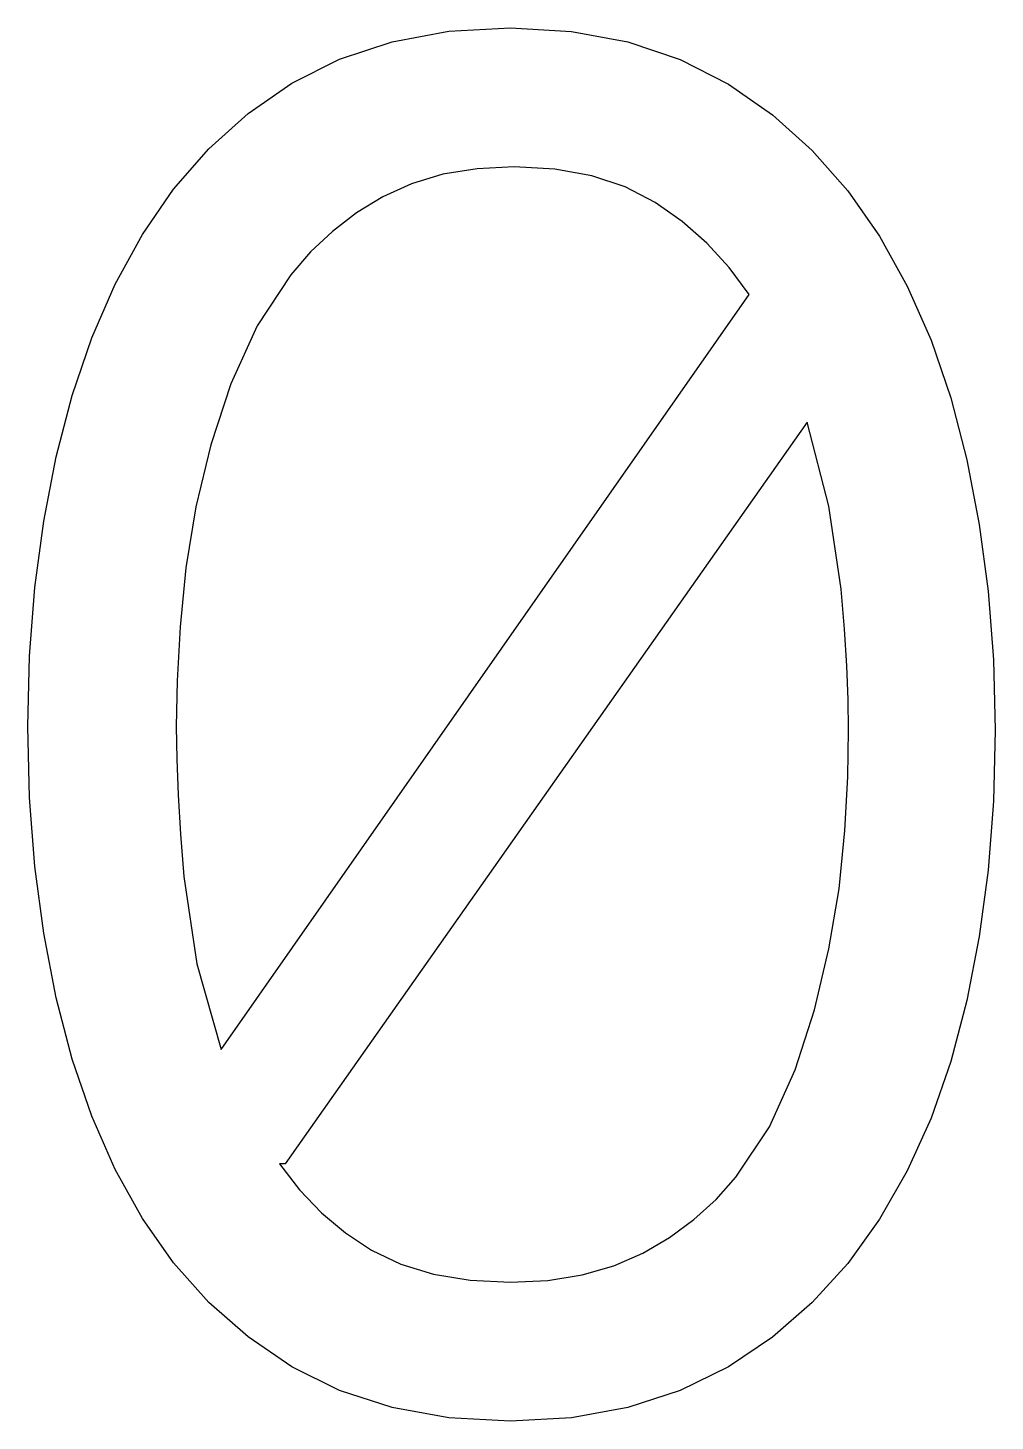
# Model space of a CAD drawing. Extents: x 0.3 to 7.5, y -0.1 to 10.2.
import ezdxf

# ---------------------------------------------------------------- set-up
doc = ezdxf.new("R2010")
doc.units = 0
doc.layers.get('0').update_dxf_attribs({"linetype": 'CONTINUOUS'})

msp = doc.modelspace()

# ---------------------------------------------------------------- linework, layer by layer
at = {"color": 0}
for p, q in [((3.4336, 10.1828), (3.88889, 10.2083)), ((3.88889, 10.2083), (4.33854, 10.1823)), ((2.62451, 9.97792), (3.01215, 10.106)), ((3.01215, 10.106), (3.4336, 10.1828)), ((4.33854, 10.1823), (4.75694, 10.1042)), ((4.75694, 10.1042), (5.14404, 9.97396)), ((2.27083, 9.79861), (2.62451, 9.97792)), ((5.14404, 9.97396), (5.5, 9.79167)), ((1.94922, 9.57508), (2.27083, 9.79861)), ((5.5, 9.79167), (5.82508, 9.56511)), ((1.65799, 9.31424), (1.94922, 9.57508)), ((5.82508, 9.56511), (6.11979, 9.30208)), ((1.39714, 9.01606), (1.65799, 9.31424)), ((6.11979, 9.30208), (6.38411, 9.00261)), ((3.91667, 9.18056), (3.64236, 9.16672)), ((4.21614, 9.16411), (3.91667, 9.18056)), ((3.38889, 9.12506), (3.15619, 9.05561)), ((3.64236, 9.16672), (3.38889, 9.12506)), ((4.48958, 9.11464), (4.21614, 9.16411)), ((4.73697, 9.03217), (4.48958, 9.11464)), ((1.16667, 8.68056), (1.39714, 9.01606)), ((3.15619, 9.05561), (2.94444, 8.95833)), ((4.95833, 8.91667), (4.73697, 9.03217)), ((6.38411, 9.00261), (6.61806, 8.66667)), ((2.94444, 8.95833), (2.75082, 8.83897)), ((5.15799, 8.77517), (4.95833, 8.91667)), ((2.75082, 8.83897), (2.57286, 8.70313)), ((5.34028, 8.61458), (5.15799, 8.77517)), ((0.965224, 8.31207), (1.16667, 8.68056)), ((2.57286, 8.70313), (2.41054, 8.55078)), ((6.61806, 8.66667), (6.82249, 8.29775)), ((5.50521, 8.43489), (5.34028, 8.61458)), ((2.41054, 8.55078), (2.26389, 8.38194)), ((2.26389, 8.38194), (2.01389, 8.00353)), ((5.65278, 8.23611), (5.50521, 8.43489)), ((0.791613, 7.91493), (0.965224, 8.31207)), ((6.82249, 8.29775), (6.99826, 7.89931)), ((1.75, 2.65278), (5.65278, 8.23611)), ((2.01389, 8.00353), (1.81944, 7.57639)), ((0.645779, 7.48915), (0.791613, 7.91493)), ((6.99826, 7.89931), (7.1454, 7.47136)), ((1.81944, 7.57639), (1.67182, 7.12326)), ((0.527778, 7.03472), (0.645779, 7.48915)), ((7.1454, 7.47136), (7.26389, 7.01389)), ((6.08333, 7.29167), (2.22222, 1.80556)), ((6.243, 6.67014), (6.08333, 7.29167)), ((1.67182, 7.12326), (1.5625, 6.66667)), ((0.436632, 6.55865), (0.527778, 7.03472)), ((7.26389, 7.01389), (7.35503, 6.53478)), ((1.5625, 6.66667), (1.48785, 6.21533)), ((6.33333, 6.05556), (6.243, 6.67014)), ((0.371528, 6.06776), (0.436632, 6.55865)), ((7.35503, 6.53478), (7.42014, 6.04172)), ((1.48785, 6.21533), (1.44444, 5.77778)), ((0.332465, 5.56212), (0.371528, 6.06776)), ((6.35764, 5.76133), (6.33333, 6.05556)), ((7.42014, 6.04172), (7.45919, 5.53478)), ((1.44444, 5.77778), (1.42361, 5.37847)), ((6.375, 5.48964), (6.35764, 5.76133)), ((0.319444, 5.04167), (0.332465, 5.56212)), ((6.38542, 5.2405), (6.375, 5.48964)), ((7.45919, 5.53478), (7.47222, 5.01389)), ((1.42361, 5.37847), (1.41667, 5.04167)), ((6.38889, 5.01389), (6.38542, 5.2405)), ((0.332465, 4.51525), (0.319444, 5.04167)), ((1.41667, 5.04167), (1.42008, 4.80035)), ((6.38189, 4.66846), (6.38889, 5.01389)), ((7.47222, 5.01389), (7.45919, 4.4879)), ((1.42008, 4.80035), (1.4305, 4.53472)), ((6.36111, 4.27083), (6.38189, 4.66846)), ((1.4305, 4.53472), (1.44786, 4.24479)), ((0.371528, 4.00526), (0.332465, 4.51525)), ((7.45919, 4.4879), (7.42014, 3.97922)), ((1.44786, 4.24479), (1.47222, 3.93056)), ((6.31776, 3.84033), (6.36111, 4.27083)), ((0.436632, 3.51178), (0.371528, 4.00526)), ((1.47222, 3.93056), (1.56944, 3.28478)), ((7.42014, 3.97922), (7.35503, 3.4879)), ((6.24306, 3.39583), (6.31776, 3.84033)), ((0.527778, 3.03472), (0.436632, 3.51178)), ((7.35503, 3.4879), (7.26389, 3.01389)), ((6.13542, 2.94618), (6.24306, 3.39583)), ((1.56944, 3.28478), (1.75, 2.65278)), ((0.645779, 2.58117), (0.527778, 3.03472)), ((7.26389, 3.01389), (7.1454, 2.56381)), ((5.99306, 2.5), (6.13542, 2.94618)), ((0.791613, 2.15799), (0.645779, 2.58117)), ((5.80376, 2.07992), (5.99306, 2.5)), ((7.1454, 2.56381), (6.99826, 2.1441)), ((0.965224, 1.76519), (0.791613, 2.15799)), ((5.55556, 1.70833), (5.80376, 2.07992)), ((6.99826, 2.1441), (6.82249, 1.75478)), ((1.16667, 1.40278), (0.965224, 1.76519)), ((2.22222, 1.80556), (2.18056, 1.80556)), ((2.18056, 1.80556), (2.32721, 1.61464)), ((6.82249, 1.75478), (6.61806, 1.39583)), ((5.40842, 1.54297), (5.55556, 1.70833)), ((2.32721, 1.61464), (2.48958, 1.44444)), ((2.48958, 1.44444), (2.66753, 1.29514)), ((5.24479, 1.3941), (5.40842, 1.54297)), ((1.39714, 1.07384), (1.16667, 1.40278)), ((5.06467, 1.26172), (5.24479, 1.3941)), ((6.61806, 1.39583), (6.38411, 1.06988)), ((2.66753, 1.29514), (2.86111, 1.16667)), ((4.86806, 1.14583), (5.06467, 1.26172)), ((2.86111, 1.16667), (3.07633, 1.06342)), ((4.65315, 1.0517), (4.86806, 1.14583)), ((1.65799, 0.78125), (1.39714, 1.07384)), ((3.07633, 1.06342), (3.31939, 0.989637)), ((4.41835, 0.984429), (4.65315, 1.0517)), ((6.38411, 1.06988), (6.11979, 0.779514)), ((3.31939, 0.989637), (3.59022, 0.945367)), ((3.59022, 0.945367), (3.88889, 0.930556)), ((3.88889, 0.930556), (4.16357, 0.944065)), ((4.16357, 0.944065), (4.41835, 0.984429)), ((1.94922, 0.525174), (1.65799, 0.78125)), ((6.11979, 0.779514), (5.82508, 0.524739)), ((2.27083, 0.305556), (1.94922, 0.525174)), ((5.82508, 0.524739), (5.5, 0.305556)), ((2.62451, 0.129395), (2.27083, 0.305556)), ((5.5, 0.305556), (5.14404, 0.129395)), ((3.01215, 0.003526), (2.62451, 0.129395)), ((5.14404, 0.129395), (4.75689, 0.003526)), ((3.4336, -0.071994), (3.01215, 0.003526)), ((4.75689, 0.003526), (4.33849, -0.071994)), ((3.88889, -0.097222), (3.4336, -0.071994)), ((4.33849, -0.071994), (3.88889, -0.097222))]:
    msp.add_line(p, q, dxfattribs=at)

doc.saveas('drawing.dxf')
